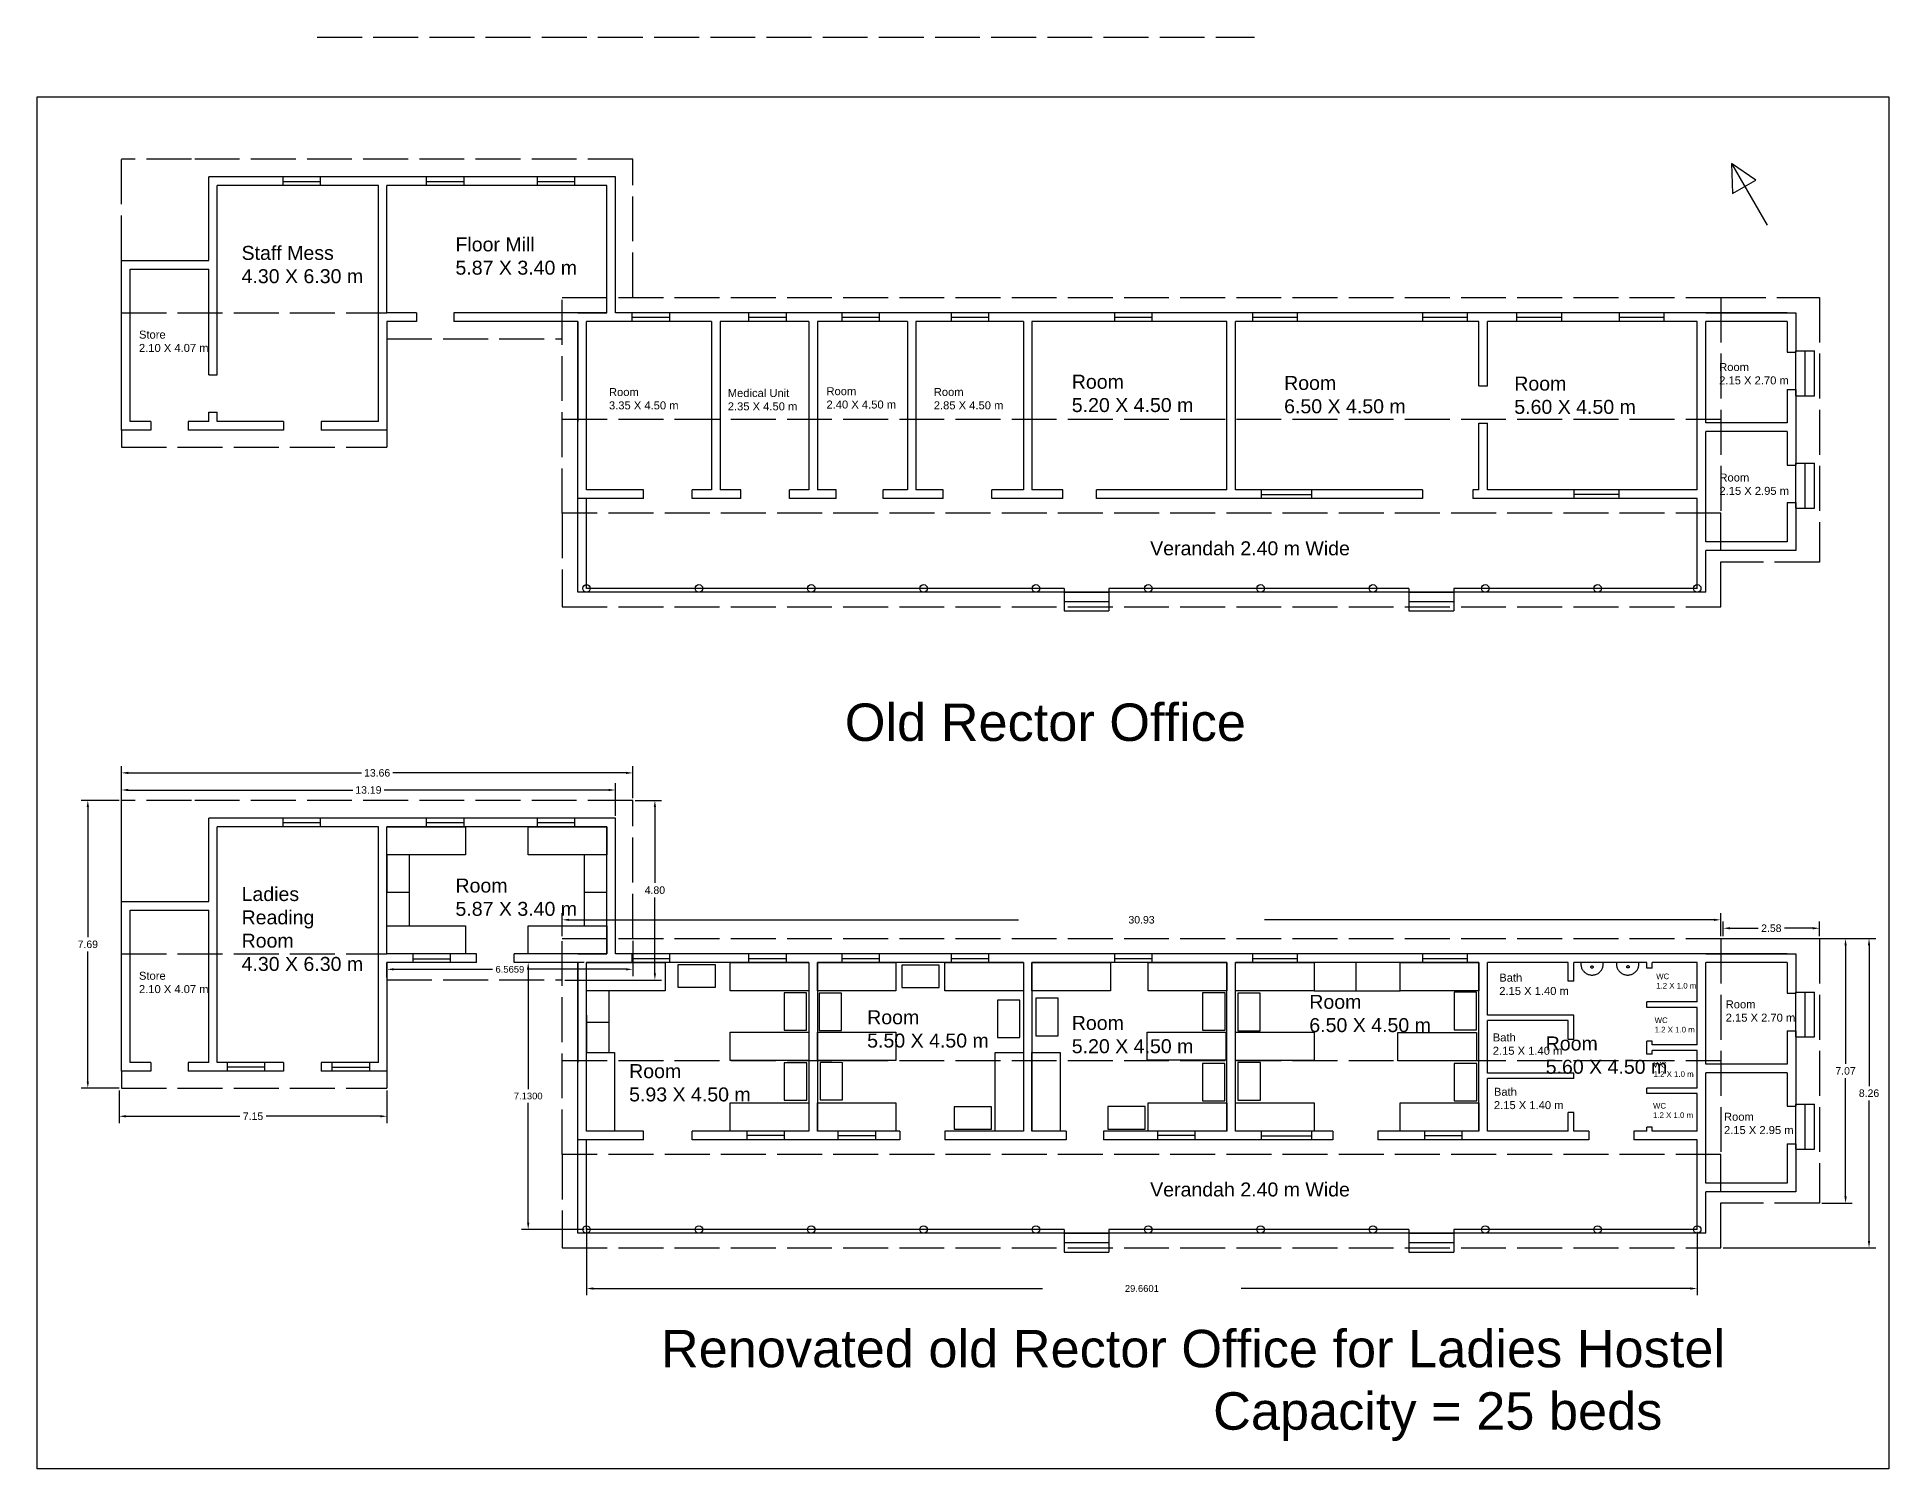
# Model space of a CAD drawing. Header units: inches. Extents: x -102 to 287, y -19 to 57.
# Drawn here: x 103.55 to 153, y -17.34 to 20.91 of the extents above; entities that cross this region are included whole.
import ezdxf

# ---------------------------------------------------------------- set-up
doc = ezdxf.new("R2010")
doc.units = ezdxf.units.IN
doc.header["$MEASUREMENT"] = 0
doc.linetypes.add('ACAD_ISO02W100', pattern=[15, 12, -3])
doc.styles.get("Standard").update_dxf_attribs({"font": 'arial.ttf'})
doc.dimstyles.get("Standard").update_dxf_attribs({"dimtxt": 0.18, "dimasz": 0.18, "dimexe": 0.18, "dimexo": 0.0625, "dimgap": 0.09, "dimtad": 0, "dimtih": 1, "dimtoh": 1, "dimdec": 4, "dimzin": 0, "dimdsep": 46, "dimtxsty": 'Standard', "dimcen": 0.09, "dimadec": 0, "dimazin": 0, "dimtfac": 1, "dimtdec": 4, "dimtofl": 0, "dimtmove": 0, "dimatfit": 3, "dimfxl": 1, "dimtolj": 1, "dimtzin": 0, "dimarcsym": 0})

# ---------------------------------------------------------------- blocks, each defined once
blk = doc.blocks.new('*D9')
at = {"color": 0, "linetype": 'ACAD_ISO02W100', "lineweight": -2}
for p, q in [((151.211, -3.172), (152.022, -3.172)), ((151.842, -3.352), (151.842, -6.514)), ((151.842, -10.059), (151.842, -6.898)), ((151.211, -10.239), (152.022, -10.239))]:
    blk.add_line(p, q, dxfattribs=at)
at = {"color": 0, "linetype": 'ACAD_ISO02W100'}
for points in [[(151.812, -3.352), (151.872, -3.352), (151.842, -3.172)], [(151.812, -10.059), (151.872, -10.059), (151.842, -10.239)]]:
    blk.add_solid(points, dxfattribs=at)
at = {"layer": 'Defpoints', "color": 0, "linetype": 'ACAD_ISO02W100'}
for p in [(151.148, -3.172), (151.148, -10.239), (151.842, -10.239)]:
    blk.add_point(p, dxfattribs=at)
at = {"color": 0, "linetype": 'ACAD_ISO02W100', "insert": (151.842, -6.706), "char_height": 0.2, "attachment_point": 5}
blk.add_mtext('\\A1;7.07', dxfattribs=at)
blk = doc.blocks.new('*D10')
at = {"color": 0, "linetype": 'ACAD_ISO02W100', "lineweight": -2}
for p, q in [((148.572, -3.172), (152.649, -3.172)), ((152.469, -3.352), (152.469, -7.11)), ((152.469, -11.252), (152.469, -7.494)), ((148.572, -11.432), (152.649, -11.432))]:
    blk.add_line(p, q, dxfattribs=at)
at = {"color": 0, "linetype": 'ACAD_ISO02W100'}
for points in [[(152.439, -3.352), (152.499, -3.352), (152.469, -3.172)], [(152.439, -11.252), (152.499, -11.252), (152.469, -11.432)]]:
    blk.add_solid(points, dxfattribs=at)
at = {"layer": 'Defpoints', "color": 0, "linetype": 'ACAD_ISO02W100'}
for p in [(148.509, -3.172), (148.509, -11.432), (152.469, -11.432)]:
    blk.add_point(p, dxfattribs=at)
at = {"color": 0, "linetype": 'ACAD_ISO02W100', "insert": (152.469, -7.302), "char_height": 0.2, "attachment_point": 5}
blk.add_mtext('\\A1;8.26', dxfattribs=at)
blk = doc.blocks.new('*D11')
at = {"color": 0, "linetype": 'ACAD_ISO02W100', "lineweight": -2}
for p, q in [((117.574, -3.11), (117.574, -2.491)), ((117.754, -2.671), (132.614, -2.671)), ((148.329, -2.671), (133.469, -2.671)), ((148.509, -3.11), (148.509, -2.491))]:
    blk.add_line(p, q, dxfattribs=at)
at = {"color": 0, "linetype": 'ACAD_ISO02W100'}
for points in [[(117.754, -2.641), (117.754, -2.701), (117.574, -2.671)], [(148.329, -2.641), (148.329, -2.701), (148.509, -2.671)]]:
    blk.add_solid(points, dxfattribs=at)
at = {"layer": 'Defpoints', "color": 0, "linetype": 'ACAD_ISO02W100'}
for p in [(148.509, -2.671), (117.574, -3.172), (148.509, -3.172)]:
    blk.add_point(p, dxfattribs=at)
at = {"color": 0, "linetype": 'ACAD_ISO02W100', "insert": (133.042, -2.671), "char_height": 0.2, "attachment_point": 5}
blk.add_mtext('\\A1;30.93', dxfattribs=at)
blk = doc.blocks.new('*D12')
at = {"color": 0, "linetype": 'ACAD_ISO02W100', "lineweight": -2}
for p, q in [((148.572, -3.11), (148.572, -2.716)), ((148.752, -2.896), (149.508, -2.896)), ((150.968, -2.896), (150.212, -2.896)), ((151.148, -3.11), (151.148, -2.716))]:
    blk.add_line(p, q, dxfattribs=at)
at = {"color": 0, "linetype": 'ACAD_ISO02W100'}
for points in [[(148.752, -2.866), (148.752, -2.926), (148.572, -2.896)], [(150.968, -2.866), (150.968, -2.926), (151.148, -2.896)]]:
    blk.add_solid(points, dxfattribs=at)
at = {"layer": 'Defpoints', "color": 0, "linetype": 'ACAD_ISO02W100'}
for p in [(151.148, -2.896), (148.572, -3.172), (151.148, -3.172)]:
    blk.add_point(p, dxfattribs=at)
at = {"color": 0, "linetype": 'ACAD_ISO02W100', "insert": (149.86, -2.896), "char_height": 0.2, "attachment_point": 5}
blk.add_mtext('\\A1;2.58', dxfattribs=at)
blk = doc.blocks.new('*D13')
at = {"color": 0, "linetype": 'ACAD_ISO02W100', "lineweight": -2}
for p, q in [((105.801, 0.583), (105.801, 1.434)), ((105.981, 1.254), (112.211, 1.254)), ((119.277, 1.254), (113.047, 1.254)), ((119.457, 0.583), (119.457, 1.434))]:
    blk.add_line(p, q, dxfattribs=at)
at = {"color": 0, "linetype": 'ACAD_ISO02W100'}
for points in [[(105.981, 1.284), (105.981, 1.224), (105.801, 1.254)], [(119.277, 1.284), (119.277, 1.224), (119.457, 1.254)]]:
    blk.add_solid(points, dxfattribs=at)
at = {"layer": 'Defpoints', "color": 0, "linetype": 'ACAD_ISO02W100'}
for p in [(119.457, 1.254), (105.801, 0.521), (119.457, 0.521)]:
    blk.add_point(p, dxfattribs=at)
at = {"color": 0, "linetype": 'ACAD_ISO02W100', "insert": (112.629, 1.254), "char_height": 0.2, "attachment_point": 5}
blk.add_mtext('\\A1;13.66', dxfattribs=at)
blk = doc.blocks.new('*D14')
at = {"color": 0, "linetype": 'ACAD_ISO02W100', "lineweight": -2}
for p, q in [((119.52, 0.521), (120.226, 0.521)), ((120.046, 0.341), (120.046, -1.686)), ((120.046, -4.098), (120.046, -2.071)), ((117.637, -4.278), (120.226, -4.278))]:
    blk.add_line(p, q, dxfattribs=at)
at = {"color": 0, "linetype": 'ACAD_ISO02W100'}
for points in [[(120.016, 0.341), (120.076, 0.341), (120.046, 0.521)], [(120.016, -4.098), (120.076, -4.098), (120.046, -4.278)]]:
    blk.add_solid(points, dxfattribs=at)
at = {"layer": 'Defpoints', "color": 0, "linetype": 'ACAD_ISO02W100'}
for p in [(119.457, 0.521), (117.574, -4.278), (120.046, -4.278)]:
    blk.add_point(p, dxfattribs=at)
at = {"color": 0, "linetype": 'ACAD_ISO02W100', "insert": (120.046, -1.879), "char_height": 0.2, "attachment_point": 5}
blk.add_mtext('\\A1;4.80', dxfattribs=at)
blk = doc.blocks.new('*D15')
at = {"color": 0, "linetype": 'ACAD_ISO02W100', "lineweight": -2}
for p, q in [((105.739, 0.521), (104.723, 0.521)), ((104.903, 0.341), (104.903, -3.132)), ((104.903, -6.99), (104.903, -3.517)), ((105.739, -7.17), (104.723, -7.17))]:
    blk.add_line(p, q, dxfattribs=at)
at = {"color": 0, "linetype": 'ACAD_ISO02W100'}
for points in [[(104.873, 0.341), (104.933, 0.341), (104.903, 0.521)], [(104.873, -6.99), (104.933, -6.99), (104.903, -7.17)]]:
    blk.add_solid(points, dxfattribs=at)
at = {"layer": 'Defpoints', "color": 0, "linetype": 'ACAD_ISO02W100'}
for p in [(105.801, 0.521), (104.903, -7.17), (105.801, -7.17)]:
    blk.add_point(p, dxfattribs=at)
at = {"color": 0, "linetype": 'ACAD_ISO02W100', "insert": (104.903, -3.325), "char_height": 0.2, "attachment_point": 5}
blk.add_mtext('\\A1;7.69', dxfattribs=at)
blk = doc.blocks.new('*D16')
at = {"color": 0, "linetype": 'ACAD_ISO02W100', "lineweight": -2}
for p, q in [((105.739, -7.232), (105.739, -8.098)), ((112.891, -7.232), (112.891, -8.098)), ((105.919, -7.918), (108.965, -7.918)), ((112.711, -7.918), (109.665, -7.918))]:
    blk.add_line(p, q, dxfattribs=at)
at = {"color": 0, "linetype": 'ACAD_ISO02W100'}
for points in [[(105.919, -7.888), (105.919, -7.948), (105.739, -7.918)], [(112.711, -7.888), (112.711, -7.948), (112.891, -7.918)]]:
    blk.add_solid(points, dxfattribs=at)
at = {"layer": 'Defpoints', "color": 0, "linetype": 'ACAD_ISO02W100'}
for p in [(105.739, -7.17), (112.891, -7.17), (112.891, -7.918)]:
    blk.add_point(p, dxfattribs=at)
at = {"color": 0, "linetype": 'ACAD_ISO02W100', "insert": (109.315, -7.918), "char_height": 0.2, "attachment_point": 5}
blk.add_mtext('\\A1;7.15', dxfattribs=at)
blk = doc.blocks.new('*D17')
at = {"color": 0, "linetype": 'ACAD_ISO02W100', "lineweight": -2}
for p, q in [((118.221, -10.906), (118.221, -12.699)), ((147.881, -11.006), (147.881, -12.699)), ((118.401, -12.519), (132.533, -12.519)), ((147.701, -12.519), (133.569, -12.519))]:
    blk.add_line(p, q, dxfattribs=at)
at = {"color": 0, "linetype": 'ACAD_ISO02W100'}
for points in [[(118.401, -12.489), (118.401, -12.549), (118.221, -12.519)], [(147.701, -12.489), (147.701, -12.549), (147.881, -12.519)]]:
    blk.add_solid(points, dxfattribs=at)
at = {"layer": 'Defpoints', "color": 0, "linetype": 'ACAD_ISO02W100'}
for p in [(118.221, -10.843), (147.881, -10.943), (147.881, -12.519)]:
    blk.add_point(p, dxfattribs=at)
at = {"color": 0, "linetype": 'ACAD_ISO02W100', "insert": (133.051, -12.519), "char_height": 0.18, "attachment_point": 5}
blk.add_mtext('\\A1;29.6601', dxfattribs=at)
blk = doc.blocks.new('*D18')
at = {"color": 0, "linetype": 'ACAD_ISO02W100', "lineweight": -2}
for p, q in [((118.159, -3.813), (116.483, -3.813)), ((116.663, -3.993), (116.663, -7.196)), ((116.663, -10.763), (116.663, -7.56)), ((118.159, -10.943), (116.483, -10.943))]:
    blk.add_line(p, q, dxfattribs=at)
at = {"color": 0, "linetype": 'ACAD_ISO02W100'}
for points in [[(116.633, -3.993), (116.693, -3.993), (116.663, -3.813)], [(116.633, -10.763), (116.693, -10.763), (116.663, -10.943)]]:
    blk.add_solid(points, dxfattribs=at)
at = {"layer": 'Defpoints', "color": 0, "linetype": 'ACAD_ISO02W100'}
for p in [(118.221, -3.813), (116.663, -10.943), (118.221, -10.943)]:
    blk.add_point(p, dxfattribs=at)
at = {"color": 0, "linetype": 'ACAD_ISO02W100', "insert": (116.663, -7.378), "char_height": 0.18, "attachment_point": 5}
blk.add_mtext('\\A1;7.1300', dxfattribs=at)
blk = doc.blocks.new('*D19')
at = {"color": 0, "linetype": 'ACAD_ISO02W100', "lineweight": -2}
for p, q in [((119.457, -3.235), (119.457, -4.173)), ((112.891, -4.215), (112.891, -3.813)), ((113.071, -3.993), (115.71, -3.993)), ((119.277, -3.993), (116.638, -3.993))]:
    blk.add_line(p, q, dxfattribs=at)
at = {"color": 0, "linetype": 'ACAD_ISO02W100'}
for points in [[(113.071, -3.963), (113.071, -4.023), (112.891, -3.993)], [(119.277, -3.963), (119.277, -4.023), (119.457, -3.993)]]:
    blk.add_solid(points, dxfattribs=at)
at = {"layer": 'Defpoints', "color": 0, "linetype": 'ACAD_ISO02W100'}
for p in [(119.457, -3.172), (112.891, -4.278), (119.457, -3.993)]:
    blk.add_point(p, dxfattribs=at)
at = {"color": 0, "linetype": 'ACAD_ISO02W100', "insert": (116.174, -3.993), "char_height": 0.18, "attachment_point": 5}
blk.add_mtext('\\A1;6.5659', dxfattribs=at)
blk = doc.blocks.new('*D20')
at = {"color": 0, "linetype": 'ACAD_ISO02W100', "lineweight": -2}
for p, q in [((105.801, -2.121), (105.801, 0.977)), ((105.981, 0.797), (111.978, 0.797)), ((118.811, 0.797), (112.814, 0.797)), ((118.991, 0.109), (118.991, 0.977))]:
    blk.add_line(p, q, dxfattribs=at)
at = {"color": 0, "linetype": 'ACAD_ISO02W100'}
for points in [[(105.981, 0.827), (105.981, 0.767), (105.801, 0.797)], [(118.811, 0.827), (118.811, 0.767), (118.991, 0.797)]]:
    blk.add_solid(points, dxfattribs=at)
at = {"layer": 'Defpoints', "color": 0, "linetype": 'ACAD_ISO02W100'}
for p in [(118.991, 0.797), (118.991, 0.047), (105.801, -2.183)]:
    blk.add_point(p, dxfattribs=at)
at = {"color": 0, "linetype": 'ACAD_ISO02W100', "insert": (112.396, 0.797), "char_height": 0.2, "attachment_point": 5}
blk.add_mtext('\\A1;13.19', dxfattribs=at)

msp = doc.modelspace()

# ---------------------------------------------------------------- linework, layer by layer
at = {"linetype": 'ACAD_ISO02W100', "ltscale": 0.1}
for p, q in [((111.02702, 20.90958), (136.05544, 20.90958)), ((107.67074, 17.64658), (105.80114, 17.64658)), ((105.80114, 14.94265), (105.80114, 17.64658)), ((119.45709, 17.64658), (107.67074, 17.64658)), ((119.45709, 13.9538), (119.45709, 17.64658)), ((117.57438, 8.18877), (117.57438, 13.9538)), ((117.57438, 13.9538), (148.50922, 13.9538)), ((148.50922, 13.9538), (148.50922, 8.18877)), ((148.50922, 13.9538), (151.14826, 13.9538)), ((151.14826, 13.9538), (151.14826, 6.88657)), ((105.80114, 13.54368), (112.89114, 13.54265)), ((112.89114, 12.84838), (117.57438, 12.84838)), ((112.89114, 10.41265), (112.89114, 9.95642)), ((117.57438, 10.70196), (148.50922, 10.70196)), ((105.80114, 9.95642), (112.89114, 9.95642)), ((148.50922, 8.18877), (117.57438, 8.18877)), ((117.57438, 8.18877), (117.57438, 5.69389)), ((148.50922, 5.69389), (148.50922, 8.18877)), ((151.14826, 6.88657), (148.50922, 6.88657)), ((117.57438, 5.69389), (148.50922, 5.69389)), ((107.67074, 0.52058), (105.80114, 0.52058)), ((105.80114, -2.18335), (105.80114, 0.52058)), ((119.45709, 0.52058), (107.67074, 0.52058)), ((119.45709, -3.1722), (119.45709, 0.52058)), ((117.57438, -8.93723), (117.57438, -3.1722)), ((117.57438, -3.1722), (148.50922, -3.1722)), ((148.50922, -3.1722), (148.50922, -8.93723)), ((148.50922, -3.1722), (151.14826, -3.1722)), ((151.14826, -3.1722), (151.14826, -10.23943)), ((105.80114, -3.58232), (112.89114, -3.58335)), ((112.89114, -4.27762), (117.57438, -4.27762)), ((117.57438, -6.42405), (148.50922, -6.42405)), ((112.89114, -6.71335), (112.89114, -7.16959)), ((105.80114, -7.16959), (112.89114, -7.16959)), ((148.50922, -8.93723), (117.57438, -8.93723)), ((117.57438, -8.93723), (117.57438, -11.43211)), ((148.50922, -11.43211), (148.50922, -8.93723)), ((151.14826, -10.23943), (148.50922, -10.23943)), ((117.57438, -11.43211), (148.50922, -11.43211))]:
    msp.add_line(p, q, dxfattribs=at)
for p, q in [((148.79209, 17.52879), (149.75078, 15.8801)), ((148.79209, 17.52879), (148.82189, 16.7262)), ((149.44641, 17.08385), (148.79209, 17.52879)), ((108.13114, 14.94265), (108.13114, 17.17265)), ((118.99114, 17.17265), (108.13114, 17.17265)), ((108.36114, 11.88922), (108.36114, 16.94265)), ((112.66114, 16.94265), (108.36114, 16.94265)), ((110.10982, 17.17265), (110.10982, 16.94265)), ((110.10982, 17.05325), (111.10982, 17.05325)), ((111.10982, 17.17265), (111.10982, 16.94265)), ((112.66114, 10.64265), (112.66114, 16.94265)), ((112.89114, 13.54265), (112.89114, 16.94265)), ((118.76114, 16.94265), (112.89114, 16.94265)), ((113.94086, 17.17265), (113.94086, 16.94265)), ((113.94086, 17.05325), (114.94086, 17.05325)), ((114.94086, 17.17265), (114.94086, 16.94265)), ((116.89864, 17.17265), (116.89864, 16.94265)), ((116.89864, 17.05325), (117.89864, 17.05325)), ((117.89864, 17.17265), (117.89864, 16.94265)), ((118.76114, 13.54265), (118.76114, 16.94265)), ((118.99114, 13.54265), (118.99114, 17.17265)), ((148.82189, 16.7262), (149.44641, 17.08385)), ((105.80114, 10.41265), (105.80114, 14.94265)), ((105.80114, 14.94265), (108.13114, 14.94265)), ((106.03114, 10.64265), (106.03114, 14.71265)), ((106.03114, 14.71265), (108.13114, 14.71265)), ((108.13114, 11.88922), (108.13114, 14.71265)), ((113.68106, 13.54265), (112.89114, 13.54265)), ((113.68106, 13.54265), (113.68106, 13.31265)), ((117.99114, 13.54265), (114.68106, 13.54265)), ((114.68106, 13.54265), (114.68106, 13.31265)), ((118.76114, 13.54265), (117.99114, 13.54265)), ((117.99114, 13.54265), (118.76114, 13.54265)), ((150.28125, 13.54265), (118.99114, 13.54265)), ((119.4333, 13.54265), (119.4333, 13.31265)), ((119.4333, 13.42658), (120.4333, 13.42658)), ((120.4333, 13.54265), (120.4333, 13.31265)), ((122.54759, 13.54265), (122.54759, 13.31265)), ((122.54759, 13.42658), (123.54759, 13.42658)), ((123.54759, 13.54265), (123.54759, 13.31265)), ((125.03902, 13.54265), (125.03902, 13.31265)), ((125.03902, 13.42658), (126.03902, 13.42658)), ((126.03902, 13.54265), (126.03902, 13.31265)), ((127.95867, 13.54265), (127.95867, 13.31265)), ((127.95867, 13.42658), (128.95867, 13.42658)), ((128.95867, 13.54265), (128.95867, 13.31265)), ((132.31867, 13.54265), (132.31867, 13.31265)), ((132.31867, 13.42658), (133.31867, 13.42658)), ((133.31867, 13.54265), (133.31867, 13.31265)), ((136.00125, 13.54265), (136.00125, 13.31265)), ((136.00125, 13.42658), (137.20125, 13.42658)), ((137.20125, 13.54265), (137.20125, 13.31265)), ((140.54114, 13.54265), (140.54114, 13.31265)), ((140.54114, 13.42658), (141.74114, 13.42658)), ((141.74114, 13.54265), (141.74114, 13.31265)), ((143.05504, 13.54265), (143.05504, 13.31265)), ((143.05504, 13.42658), (144.25504, 13.42658)), ((144.25504, 13.54265), (144.25504, 13.31265)), ((145.79321, 13.54265), (145.79321, 13.31265)), ((145.79321, 13.42658), (146.99321, 13.42658)), ((146.99321, 13.54265), (146.99321, 13.31265)), ((148.11125, 13.54265), (150.51125, 13.54265)), ((150.51125, 13.54265), (150.51125, 12.49245)), ((113.68106, 13.31265), (112.89114, 13.31265)), ((112.89114, 13.31265), (112.89114, 10.41265)), ((117.99114, 13.31265), (114.68106, 13.31265)), ((117.99114, 6.08265), (117.99114, 13.31265)), ((117.99114, 13.31265), (117.99114, 10.64265)), ((121.55988, 13.31265), (118.22114, 13.31265)), ((118.22114, 8.81265), (118.22114, 13.31265)), ((121.55988, 13.31265), (121.55988, 8.81265)), ((124.15462, 13.31265), (121.78988, 13.31265)), ((121.78988, 13.31265), (121.78988, 8.81265)), ((124.15462, 13.31265), (124.15462, 8.81265)), ((126.7881, 13.31265), (124.38462, 13.31265)), ((124.38462, 13.31265), (124.38462, 8.81265)), ((126.7881, 13.31265), (126.7881, 8.81265)), ((129.88631, 13.31265), (127.0181, 13.31265)), ((127.0181, 13.31265), (127.0181, 8.81265)), ((129.88631, 13.31265), (129.88631, 8.81265)), ((135.32125, 13.31265), (130.11631, 13.31265)), ((130.11631, 13.31265), (130.11631, 8.81265)), ((135.32125, 8.81265), (135.32125, 13.31265)), ((135.55125, 8.81265), (135.55125, 13.31265)), ((142.05125, 13.31265), (135.55125, 13.31265)), ((142.05125, 11.59708), (142.05125, 13.31265)), ((142.28125, 11.59708), (142.28125, 13.31265)), ((147.88125, 13.31265), (142.28125, 13.31265)), ((147.88125, 8.81265), (147.88125, 13.31265)), ((148.11125, 10.60265), (148.11125, 13.31265)), ((150.28125, 13.31265), (148.11125, 13.31265)), ((150.28125, 13.31265), (150.28125, 12.49245)), ((150.28125, 12.49245), (150.51125, 12.49245)), ((150.51125, 12.52636), (151.01125, 12.52636)), ((150.51125, 11.32636), (150.51125, 12.52636)), ((150.76125, 11.32636), (150.76125, 12.52636)), ((151.01125, 11.32636), (151.01125, 12.52636)), ((108.13114, 11.88922), (108.36114, 11.88922)), ((142.05125, 11.59708), (142.28125, 11.59708)), ((150.28125, 11.49245), (150.28125, 10.60265)), ((150.28125, 11.49245), (150.51125, 11.49245)), ((150.51125, 11.49245), (150.51125, 9.47537)), ((108.13114, 10.64265), (108.13114, 10.88922)), ((108.13114, 10.88922), (108.36114, 10.88922)), ((108.36114, 10.64265), (108.36114, 10.88922)), ((150.51125, 11.32636), (151.01125, 11.32636)), ((106.58504, 10.41265), (105.80114, 10.41265)), ((105.80114, 10.41265), (105.80114, 9.95642)), ((106.58504, 10.64265), (106.03114, 10.64265)), ((106.58504, 10.64265), (106.58504, 10.41265)), ((108.13114, 10.64265), (107.58504, 10.64265)), ((107.58504, 10.64265), (107.58504, 10.41265)), ((110.13233, 10.41265), (107.58504, 10.41265)), ((110.13233, 10.64265), (108.36114, 10.64265)), ((110.13233, 10.64265), (110.13233, 10.41265)), ((112.66114, 10.64265), (111.13233, 10.64265)), ((111.13233, 10.64265), (111.13233, 10.41265)), ((112.89114, 10.41265), (111.13233, 10.41265)), ((112.89114, 10.41265), (112.66114, 10.41265)), ((142.05125, 8.81265), (142.05125, 10.59708)), ((142.05125, 10.59708), (142.28125, 10.59708)), ((142.28125, 8.81265), (142.28125, 10.59708)), ((150.28125, 10.60265), (148.11125, 10.60265)), ((150.28125, 10.37265), (148.11125, 10.37265)), ((148.11125, 7.42265), (148.11125, 10.37265)), ((150.28125, 10.37265), (150.28125, 9.47537)), ((150.28125, 9.47537), (150.51125, 9.47537)), ((150.51125, 9.5287), (151.01125, 9.5287)), ((150.51125, 8.3287), (150.51125, 9.5287)), ((150.76125, 8.3287), (150.76125, 9.5287)), ((151.01125, 8.3287), (151.01125, 9.5287)), ((119.74114, 8.58265), (117.99114, 8.58265)), ((119.74114, 8.81265), (118.22114, 8.81265)), ((118.22114, 6.18265), (118.22114, 8.58265)), ((119.74114, 8.58265), (119.74114, 8.81265)), ((121.04114, 8.58265), (121.04114, 8.81265)), ((121.55988, 8.81265), (121.04114, 8.81265)), ((122.34114, 8.58265), (121.04114, 8.58265)), ((122.34114, 8.81265), (121.78988, 8.81265)), ((122.34114, 8.58265), (122.34114, 8.81265)), ((123.64114, 8.58265), (123.64114, 8.81265)), ((124.15462, 8.81265), (123.64114, 8.81265)), ((124.89114, 8.58265), (123.64114, 8.58265)), ((124.89114, 8.81265), (124.38462, 8.81265)), ((124.89114, 8.58265), (124.89114, 8.81265)), ((126.14114, 8.58265), (126.14114, 8.81265)), ((126.7881, 8.81265), (126.14114, 8.81265)), ((127.74114, 8.58265), (126.14114, 8.58265)), ((127.74114, 8.81265), (127.0181, 8.81265)), ((127.74114, 8.58265), (127.74114, 8.81265)), ((129.04114, 8.58265), (129.04114, 8.81265)), ((129.88631, 8.81265), (129.04114, 8.81265)), ((130.94114, 8.58265), (129.04114, 8.58265)), ((130.94114, 8.81265), (130.11631, 8.81265)), ((130.94114, 8.58265), (130.94114, 8.81265)), ((131.84114, 8.58265), (131.84114, 8.81265)), ((131.84114, 8.58265), (131.84114, 8.81265)), ((135.32125, 8.81265), (131.84114, 8.81265)), ((140.54114, 8.58265), (131.84114, 8.58265)), ((140.54114, 8.81265), (135.55125, 8.81265)), ((136.24114, 8.58265), (136.24114, 8.81265)), ((136.24114, 8.68967), (137.59114, 8.68967)), ((137.59114, 8.58265), (137.59114, 8.81265)), ((140.54114, 8.81265), (140.54114, 8.58265)), ((142.05125, 8.81265), (141.89114, 8.81265)), ((141.89114, 8.81265), (141.89114, 8.58265)), ((147.88125, 8.58265), (141.89114, 8.58265)), ((147.88125, 8.81265), (142.28125, 8.81265)), ((144.58775, 8.81265), (144.58775, 8.58265)), ((144.58775, 8.70094), (145.78775, 8.70094)), ((145.78775, 8.81265), (145.78775, 8.58265)), ((147.88125, 6.18265), (147.88125, 8.58265)), ((150.28125, 8.47537), (150.28125, 7.42265)), ((150.28125, 8.47537), (150.51125, 8.47537)), ((150.51125, 8.47537), (150.51125, 7.19265)), ((150.51125, 8.3287), (151.01125, 8.3287)), ((150.28125, 7.42265), (148.11125, 7.42265)), ((150.51125, 7.19265), (148.11125, 7.19265)), ((148.11125, 6.08265), (148.11125, 7.19265)), ((148.11125, 6.08265), (117.99114, 6.08265)), ((130.97177, 6.18265), (118.22114, 6.18265)), ((130.97177, 6.18265), (130.97177, 5.58265)), ((130.97177, 6.08265), (132.17177, 6.08265)), ((140.17819, 6.18265), (132.17177, 6.18265)), ((132.17177, 6.18265), (132.17177, 5.58265)), ((140.17819, 6.18265), (140.17819, 5.58265)), ((140.17819, 6.08265), (141.37819, 6.08265)), ((147.88125, 6.18265), (141.37819, 6.18265)), ((141.37819, 6.18265), (141.37819, 5.58265)), ((130.97177, 5.83265), (132.17177, 5.83265)), ((130.97177, 5.58265), (132.17177, 5.58265)), ((140.17819, 5.83265), (141.37819, 5.83265)), ((140.17819, 5.58265), (141.37819, 5.58265)), ((108.13114, -2.18335), (108.13114, 0.04665)), ((118.99114, 0.04665), (108.13114, 0.04665)), ((110.10982, 0.04665), (110.10982, -0.18335)), ((111.10982, 0.04665), (111.10982, -0.18335)), ((113.94086, 0.04665), (113.94086, -0.18335)), ((114.94086, 0.04665), (114.94086, -0.18335)), ((116.89864, 0.04665), (116.89864, -0.18335)), ((117.89864, 0.04665), (117.89864, -0.18335)), ((118.99114, -3.58335), (118.99114, 0.04665)), ((108.36114, -6.23679), (108.36114, -0.18335)), ((112.66114, -0.18335), (108.36114, -0.18335)), ((110.10982, -0.07275), (111.10982, -0.07275)), ((112.66114, -6.48335), (112.66114, -0.18335)), ((112.89114, -3.58335), (112.89114, -0.18335)), ((118.76114, -0.18335), (112.89114, -0.18335)), ((112.89114, -0.93335), (112.89114, -0.18335)), ((112.89114, -0.18335), (114.99114, -0.18335)), ((113.94086, -0.07275), (114.94086, -0.07275)), ((114.99114, -0.18335), (114.99114, -0.93335)), ((116.66114, -0.93335), (116.66114, -0.18335)), ((116.66114, -0.18335), (118.76114, -0.18335)), ((116.89864, -0.07275), (117.89864, -0.07275)), ((118.76114, -3.58335), (118.76114, -0.18335)), ((118.76114, -0.18335), (118.76114, -0.93335)), ((114.99114, -0.93335), (112.89114, -0.93335)), ((118.76114, -0.93335), (116.66114, -0.93335)), ((105.80114, -6.71335), (105.80114, -2.18335)), ((105.80114, -2.18335), (108.13114, -2.18335)), ((106.03114, -6.48335), (106.03114, -2.41335)), ((106.03114, -2.41335), (108.13114, -2.41335)), ((108.13114, -6.23679), (108.13114, -2.41335)), ((112.89114, -3.58335), (112.89114, -2.83335)), ((112.89114, -2.83335), (114.99114, -2.83335)), ((114.99114, -2.83335), (114.99114, -3.58335)), ((116.66114, -3.58335), (116.66114, -2.83335)), ((116.66114, -2.83335), (118.76114, -2.83335)), ((118.76114, -2.83335), (118.76114, -3.58335)), ((113.68106, -3.58335), (112.89114, -3.58335)), ((114.99114, -3.58335), (112.89114, -3.58335)), ((114.68106, -3.81335), (112.89114, -3.81335)), ((112.89114, -3.81335), (112.89114, -6.71335)), ((115.2855, -3.58335), (114.68106, -3.58335)), ((115.2855, -3.81335), (114.68106, -3.81335)), ((117.99114, -3.58335), (116.2855, -3.58335)), ((117.99114, -3.81335), (116.2855, -3.81335)), ((118.76114, -3.58335), (116.66114, -3.58335)), ((118.76114, -3.58335), (117.99114, -3.58335)), ((117.99114, -3.58335), (118.76114, -3.58335)), ((117.99114, -11.04335), (117.99114, -3.81335)), ((117.99114, -3.81335), (117.99114, -6.48335)), ((121.78988, -3.81335), (118.22114, -3.81335)), ((118.22114, -8.31335), (118.22114, -3.81335)), ((118.22114, -4.56335), (118.22114, -3.81335)), ((118.22114, -3.81335), (120.32114, -3.81335)), ((150.28125, -3.58335), (118.99114, -3.58335)), ((119.4333, -3.58335), (119.4333, -3.81335)), ((119.4333, -3.69942), (120.4333, -3.69942)), ((120.32114, -3.81335), (120.32114, -4.56335)), ((120.4333, -3.58335), (120.4333, -3.81335)), ((124.15462, -3.81335), (121.78988, -3.81335)), ((122.05462, -4.56335), (122.05462, -3.81335)), ((122.05462, -3.81335), (124.15462, -3.81335)), ((122.54759, -3.58335), (122.54759, -3.81335)), ((122.54759, -3.69942), (123.54759, -3.69942)), ((123.54759, -3.58335), (123.54759, -3.81335)), ((124.15462, -3.81335), (124.15462, -8.31335)), ((124.15462, -3.81335), (124.15462, -4.56335)), ((127.0181, -3.81335), (124.38462, -3.81335)), ((124.38462, -3.81335), (124.38462, -8.31335)), ((124.38462, -4.56335), (124.38462, -3.81335)), ((124.38462, -3.81335), (126.48462, -3.81335)), ((125.03902, -3.58335), (125.03902, -3.81335)), ((125.03902, -3.69942), (126.03902, -3.69942)), ((126.03902, -3.58335), (126.03902, -3.81335)), ((126.48462, -3.81335), (126.48462, -4.56335)), ((129.88631, -3.81335), (127.0181, -3.81335)), ((127.78631, -4.56335), (127.78631, -3.81335)), ((127.78631, -3.81335), (129.88631, -3.81335)), ((127.95867, -3.58335), (127.95867, -3.81335)), ((127.95867, -3.69942), (128.95867, -3.69942)), ((128.95867, -3.58335), (128.95867, -3.81335)), ((129.88631, -3.81335), (129.88631, -8.31335)), ((129.88631, -3.81335), (129.88631, -4.56335)), ((135.32125, -3.81335), (130.11631, -3.81335)), ((130.11631, -3.81335), (130.11631, -8.31335)), ((130.11631, -4.56335), (130.11631, -3.81335)), ((130.11631, -3.81335), (132.21631, -3.81335)), ((132.21631, -3.81335), (132.21631, -4.56335)), ((132.31867, -3.58335), (132.31867, -3.81335)), ((132.31867, -3.69942), (133.31867, -3.69942)), ((133.22125, -4.56335), (133.22125, -3.81335)), ((133.22125, -3.81335), (135.32125, -3.81335)), ((133.31867, -3.58335), (133.31867, -3.81335)), ((135.32125, -8.31335), (135.32125, -3.81335)), ((135.32125, -3.81335), (135.32125, -4.56335)), ((135.55125, -8.31335), (135.55125, -3.81335)), ((142.05125, -3.81335), (135.55125, -3.81335)), ((135.55125, -4.56335), (135.55125, -3.81335)), ((135.55125, -3.81335), (137.65125, -3.81335)), ((136.00125, -3.58335), (136.00125, -3.81335)), ((136.00125, -3.69942), (137.20125, -3.69942)), ((137.20125, -3.58335), (137.20125, -3.81335)), ((137.65125, -3.81335), (137.65125, -4.56335)), ((139.95125, -4.56335), (139.95125, -3.81335)), ((139.95125, -3.81335), (142.05125, -3.81335)), ((140.54114, -3.58335), (140.54114, -3.81335)), ((140.54114, -3.69942), (141.74114, -3.69942)), ((141.74114, -3.58335), (141.74114, -3.81335)), ((142.05125, -5.52892), (142.05125, -3.81335)), ((142.05125, -3.81335), (142.05125, -4.56335)), ((142.28125, -5.21335), (142.28125, -3.81335)), ((144.43775, -3.81335), (142.28125, -3.81335)), ((146.53125, -3.81335), (144.58775, -3.81335)), ((146.53125, -3.96335), (146.53125, -3.81335)), ((147.88125, -3.81335), (146.68125, -3.81335)), ((146.68125, -3.96335), (146.68125, -3.81335)), ((147.88125, -4.86335), (147.88125, -3.81335)), ((148.11125, -3.58335), (150.51125, -3.58335)), ((148.11125, -6.52335), (148.11125, -3.81335)), ((150.28125, -3.81335), (148.11125, -3.81335)), ((150.28125, -3.81335), (150.28125, -4.63356)), ((150.51125, -3.58335), (150.51125, -4.63356)), ((144.58775, -4.31335), (144.43775, -4.31335)), ((120.32114, -4.56335), (118.22114, -4.56335)), ((124.15462, -4.56335), (122.05462, -4.56335)), ((126.48462, -4.56335), (124.38462, -4.56335)), ((129.88631, -4.56335), (127.78631, -4.56335)), ((132.21631, -4.56335), (130.11631, -4.56335)), ((135.32125, -4.56335), (133.22125, -4.56335)), ((137.65125, -4.56335), (135.55125, -4.56335)), ((142.05125, -4.56335), (139.95125, -4.56335)), ((146.53125, -5.01335), (146.53125, -4.86335)), ((150.28125, -4.63356), (150.51125, -4.63356)), ((150.51125, -4.59964), (151.01125, -4.59964)), ((150.51125, -5.79964), (150.51125, -4.59964)), ((150.76125, -5.79964), (150.76125, -4.59964)), ((151.01125, -5.79964), (151.01125, -4.59964)), ((144.58775, -5.21335), (142.28125, -5.21335)), ((142.28125, -5.52892), (142.28125, -5.36335)), ((144.43775, -5.36335), (142.28125, -5.36335)), ((147.88125, -6.01335), (147.88125, -5.01335)), ((122.05462, -6.42405), (122.05462, -5.67405)), ((122.05462, -5.67405), (124.15462, -5.67405)), ((124.15462, -5.67405), (124.15462, -6.42405)), ((124.38462, -6.42405), (124.38462, -5.67405)), ((124.38462, -5.67405), (126.48462, -5.67405)), ((126.48462, -5.67405), (126.48462, -6.42405)), ((133.18998, -6.41848), (133.18998, -5.66848)), ((133.18998, -5.66848), (135.28998, -5.66848)), ((135.28998, -5.66848), (135.28998, -6.41848)), ((135.55125, -6.42405), (135.55125, -5.67405)), ((135.55125, -5.67405), (137.65125, -5.67405)), ((137.65125, -5.67405), (137.65125, -6.42405)), ((139.88311, -6.43391), (139.88311, -5.68391)), ((139.88311, -5.68391), (141.98311, -5.68391)), ((141.98311, -5.68391), (141.98311, -6.43391)), ((142.05125, -8.31335), (142.05125, -5.52892)), ((142.28125, -6.76335), (142.28125, -5.52892)), ((144.58775, -5.86335), (144.43775, -5.86335)), ((146.53125, -6.26335), (146.53125, -5.91335)), ((146.68125, -6.01335), (146.68125, -5.91335)), ((150.28125, -5.63356), (150.28125, -6.52335)), ((150.28125, -5.63356), (150.51125, -5.63356)), ((150.51125, -5.63356), (150.51125, -7.65063)), ((150.51125, -5.79964), (151.01125, -5.79964)), ((108.13114, -6.48335), (108.13114, -6.23679)), ((108.36114, -6.48335), (108.36114, -6.23679)), ((118.22114, -6.21335), (118.97114, -6.21335)), ((118.22114, -8.31335), (118.22114, -6.21335)), ((118.97114, -6.21335), (118.97114, -8.31335)), ((124.15462, -6.42405), (122.05462, -6.42405)), ((126.48462, -6.42405), (124.38462, -6.42405)), ((129.13631, -6.21335), (129.88631, -6.21335)), ((129.13631, -8.31335), (129.13631, -6.21335)), ((129.88631, -6.21335), (129.88631, -8.31335)), ((130.11631, -6.21335), (130.86631, -6.21335)), ((130.11631, -8.31335), (130.11631, -6.21335)), ((130.86631, -6.21335), (130.86631, -8.31335)), ((135.28998, -6.41848), (133.18998, -6.41848)), ((137.65125, -6.42405), (135.55125, -6.42405)), ((146.68125, -6.26335), (146.68125, -6.16335)), ((147.88125, -7.16335), (147.88125, -6.16335)), ((106.58504, -6.71335), (105.80114, -6.71335)), ((105.80114, -6.71335), (105.80114, -7.16959)), ((106.58504, -6.48335), (106.03114, -6.48335)), ((106.58504, -6.48335), (106.58504, -6.71335)), ((108.13114, -6.48335), (107.58504, -6.48335)), ((107.58504, -6.48335), (107.58504, -6.71335)), ((110.13233, -6.71335), (107.58504, -6.71335)), ((110.13233, -6.48335), (108.36114, -6.48335)), ((110.13233, -6.48335), (110.13233, -6.71335)), ((112.66114, -6.48335), (111.13233, -6.48335)), ((111.13233, -6.48335), (111.13233, -6.71335)), ((112.89114, -6.71335), (111.13233, -6.71335)), ((112.89114, -6.71335), (112.66114, -6.71335)), ((141.98311, -6.43391), (139.88311, -6.43391)), ((144.58775, -6.76335), (142.28125, -6.76335)), ((142.28125, -8.31335), (142.28125, -6.91335)), ((144.58775, -6.91335), (142.28125, -6.91335)), ((150.28125, -6.52335), (148.11125, -6.52335)), ((150.28125, -6.75335), (148.11125, -6.75335)), ((148.11125, -9.70335), (148.11125, -6.75335)), ((150.28125, -6.75335), (150.28125, -7.65063)), ((146.53125, -7.31335), (146.53125, -7.16335)), ((147.88125, -8.31335), (147.88125, -7.31335)), ((122.05462, -8.31335), (122.05462, -7.56335)), ((122.05462, -7.56335), (124.15462, -7.56335)), ((124.15462, -7.56335), (124.15462, -8.31335)), ((124.38462, -8.31335), (124.38462, -7.56335)), ((124.38462, -7.56335), (126.48462, -7.56335)), ((126.48462, -7.56335), (126.48462, -8.31335)), ((133.22125, -8.31335), (133.22125, -7.56335)), ((133.22125, -7.56335), (135.32125, -7.56335)), ((135.32125, -7.56335), (135.32125, -8.31335)), ((135.55125, -8.31335), (135.55125, -7.56335)), ((135.55125, -7.56335), (137.65125, -7.56335)), ((137.65125, -7.56335), (137.65125, -8.31335)), ((139.95125, -8.31335), (139.95125, -7.56335)), ((139.95125, -7.56335), (142.05125, -7.56335)), ((142.05125, -7.56335), (142.05125, -8.31335)), ((144.58775, -7.81335), (144.43775, -7.81335)), ((150.28125, -7.65063), (150.51125, -7.65063)), ((150.51125, -7.5973), (151.01125, -7.5973)), ((150.51125, -8.7973), (150.51125, -7.5973)), ((150.76125, -8.7973), (150.76125, -7.5973)), ((151.01125, -8.7973), (151.01125, -7.5973)), ((119.74114, -8.31335), (118.22114, -8.31335)), ((118.97114, -8.31335), (118.22114, -8.31335)), ((119.74114, -8.54335), (119.74114, -8.31335)), ((121.04114, -8.54335), (121.04114, -8.31335)), ((121.78988, -8.31335), (121.04114, -8.31335)), ((123.64114, -8.31335), (121.78988, -8.31335)), ((124.15462, -8.31335), (122.05462, -8.31335)), ((124.15462, -8.31335), (123.64114, -8.31335)), ((126.14114, -8.31335), (124.38462, -8.31335)), ((126.48462, -8.31335), (124.38462, -8.31335)), ((126.58927, -8.31335), (126.14114, -8.31335)), ((129.88631, -8.31335), (127.78927, -8.31335)), ((129.88631, -8.31335), (129.13631, -8.31335)), ((131.02552, -8.31335), (130.11631, -8.31335)), ((130.86631, -8.31335), (130.11631, -8.31335)), ((135.32125, -8.31335), (132.02552, -8.31335)), ((135.32125, -8.31335), (133.22125, -8.31335)), ((137.65125, -8.31335), (135.55125, -8.31335)), ((138.15352, -8.31335), (135.55125, -8.31335)), ((136.24114, -8.54335), (136.24114, -8.31335)), ((137.59114, -8.54335), (137.59114, -8.31335)), ((140.54114, -8.31335), (139.35352, -8.31335)), ((142.05125, -8.31335), (139.95125, -8.31335)), ((142.05125, -8.31335), (141.89114, -8.31335)), ((144.43775, -8.31335), (142.28125, -8.31335)), ((144.98775, -8.31335), (144.58775, -8.31335)), ((144.98775, -8.31335), (144.98775, -8.54335)), ((146.18775, -8.31335), (146.18775, -8.54335)), ((146.53125, -8.31335), (146.18775, -8.31335)), ((146.53125, -8.31335), (146.53125, -8.21335)), ((146.68125, -8.31335), (146.68125, -8.21335)), ((147.88125, -8.31335), (146.68125, -8.31335)), ((119.74114, -8.54335), (117.99114, -8.54335)), ((118.22114, -10.94335), (118.22114, -8.54335)), ((122.34114, -8.54335), (121.04114, -8.54335)), ((126.14114, -8.54335), (122.34114, -8.54335)), ((126.58927, -8.54335), (126.14114, -8.54335)), ((131.02552, -8.54335), (127.78927, -8.54335)), ((138.15352, -8.54335), (132.02552, -8.54335)), ((136.24114, -8.43633), (137.59114, -8.43633)), ((140.54114, -8.54335), (139.35352, -8.54335)), ((144.98775, -8.54335), (140.54114, -8.54335)), ((147.88125, -8.54335), (146.18775, -8.54335)), ((147.88125, -10.94335), (147.88125, -8.54335)), ((150.28125, -8.65063), (150.28125, -9.70335)), ((150.28125, -8.65063), (150.51125, -8.65063)), ((150.51125, -8.65063), (150.51125, -9.93335)), ((150.51125, -8.7973), (151.01125, -8.7973)), ((150.28125, -9.70335), (148.11125, -9.70335)), ((150.51125, -9.93335), (148.11125, -9.93335)), ((148.11125, -11.04335), (148.11125, -9.93335)), ((148.11125, -11.04335), (117.99114, -11.04335)), ((130.97177, -10.94335), (118.22114, -10.94335)), ((130.97177, -10.94335), (130.97177, -11.54335)), ((130.97177, -11.04335), (132.17177, -11.04335)), ((130.97177, -11.29335), (132.17177, -11.29335)), ((140.17819, -10.94335), (132.17177, -10.94335)), ((132.17177, -10.94335), (132.17177, -11.54335)), ((140.17819, -10.94335), (140.17819, -11.54335)), ((140.17819, -11.04335), (141.37819, -11.04335)), ((140.17819, -11.29335), (141.37819, -11.29335)), ((147.88125, -10.94335), (141.37819, -10.94335)), ((141.37819, -10.94335), (141.37819, -11.54335)), ((130.97177, -11.54335), (132.17177, -11.54335)), ((140.17819, -11.54335), (141.37819, -11.54335))]:
    msp.add_line(p, q)
at = {"linetype": 'ACAD_ISO02W100'}
for p, q in [((113.49114, -0.93335), (112.89114, -0.93335)), ((112.89114, -0.93335), (112.89114, -1.93335)), ((113.49114, -2.83335), (113.49114, -0.93335)), ((118.76114, -0.93335), (118.16114, -0.93335)), ((118.16114, -0.93335), (118.16114, -2.83335)), ((118.76114, -1.93335), (118.76114, -0.93335)), ((112.89114, -1.93335), (113.49114, -1.93335)), ((118.16114, -1.93335), (118.76114, -1.93335)), ((113.58957, -3.81335), (113.58957, -3.58335)), ((113.58957, -3.7123), (114.58957, -3.7123)), ((114.58957, -3.81335), (114.58957, -3.58335)), ((115.2855, -3.81335), (115.2855, -3.58335)), ((116.2855, -3.81335), (116.2855, -3.58335)), ((118.22114, -3.81335), (118.82114, -3.81335)), ((120.66246, -3.87288), (120.66246, -4.47288)), ((121.66246, -3.87288), (120.66246, -3.87288)), ((121.66246, -4.47288), (121.66246, -3.87288)), ((126.64039, -3.8826), (126.64039, -4.4826)), ((127.64039, -3.8826), (126.64039, -3.8826)), ((127.64039, -4.4826), (127.64039, -3.8826)), ((138.76843, -3.81335), (138.76843, -4.56335)), ((144.43775, -4.31335), (144.43775, -3.81335)), ((144.58775, -4.31335), (144.58775, -3.81335)), ((146.68125, -3.96335), (146.53125, -3.96335)), ((118.82114, -6.21335), (118.82114, -4.56335)), ((120.66246, -4.47288), (121.66246, -4.47288)), ((124.09665, -4.61723), (123.49665, -4.61723)), ((123.49665, -4.61723), (123.49665, -5.61723)), ((124.09665, -5.61723), (124.09665, -4.61723)), ((125.03384, -4.63102), (124.43384, -4.63102)), ((124.43384, -4.63102), (124.43384, -5.63102)), ((125.03384, -5.63102), (125.03384, -4.63102)), ((126.64039, -4.4826), (127.64039, -4.4826)), ((129.79459, -4.816), (129.19459, -4.816)), ((129.19459, -4.816), (129.19459, -5.816)), ((129.79459, -5.816), (129.79459, -4.816)), ((130.81536, -4.76676), (130.21536, -4.76676)), ((130.21536, -4.76676), (130.21536, -5.76676)), ((130.81536, -5.76676), (130.81536, -4.76676)), ((135.27374, -4.61919), (134.67374, -4.61919)), ((134.67374, -4.61919), (134.67374, -5.61919)), ((135.27374, -5.61919), (135.27374, -4.61919)), ((136.21086, -4.63321), (135.61086, -4.63321)), ((135.61086, -4.63321), (135.61086, -5.63321)), ((136.21086, -5.63321), (136.21086, -4.63321)), ((137.65125, -4.56335), (139.95125, -4.56335)), ((141.98677, -4.60672), (141.38677, -4.60672)), ((141.38677, -4.60672), (141.38677, -5.60672)), ((141.98677, -5.60672), (141.98677, -4.60672)), ((147.88125, -4.86335), (146.53125, -4.86335)), ((118.22114, -5.21335), (118.22114, -6.21335)), ((118.82114, -5.40904), (118.22114, -5.40904)), ((144.43775, -5.86335), (144.43775, -5.36335)), ((144.58775, -5.86335), (144.58775, -5.21335)), ((147.88125, -5.01335), (146.53125, -5.01335)), ((123.49665, -5.61723), (124.09665, -5.61723)), ((124.43384, -5.63102), (125.03384, -5.63102)), ((129.19459, -5.816), (129.79459, -5.816)), ((130.21536, -5.76676), (130.81536, -5.76676)), ((134.67374, -5.61919), (135.27374, -5.61919)), ((135.61086, -5.63321), (136.21086, -5.63321)), ((141.38677, -5.60672), (141.98677, -5.60672)), ((146.68125, -5.91335), (146.53125, -5.91335)), ((118.22114, -6.21335), (118.82114, -6.21335)), ((146.68125, -6.26335), (146.53125, -6.26335)), ((147.88125, -6.01335), (146.68125, -6.01335)), ((147.88125, -6.16335), (146.68125, -6.16335)), ((108.62922, -6.71335), (108.62922, -6.48335)), ((108.62922, -6.60074), (109.62922, -6.60074)), ((109.62922, -6.71335), (109.62922, -6.48335)), ((111.4302, -6.71335), (111.4302, -6.48335)), ((111.4302, -6.60266), (112.4302, -6.60266)), ((112.4302, -6.71335), (112.4302, -6.48335)), ((124.09941, -6.48715), (123.49941, -6.48715)), ((123.49941, -6.48715), (123.49941, -7.48715)), ((124.09941, -7.48715), (124.09941, -6.48715)), ((125.05981, -6.47865), (124.45981, -6.47865)), ((124.45981, -6.47865), (124.45981, -7.47865)), ((125.05981, -7.47865), (125.05981, -6.47865)), ((135.2702, -6.50679), (134.6702, -6.50679)), ((134.6702, -6.50679), (134.6702, -7.50679)), ((135.2702, -7.50679), (135.2702, -6.50679)), ((136.21749, -6.48511), (135.61749, -6.48511)), ((135.61749, -6.48511), (135.61749, -7.48511)), ((136.21749, -7.48511), (136.21749, -6.48511)), ((141.99402, -6.5066), (141.39402, -6.5066)), ((141.39402, -6.5066), (141.39402, -7.5066)), ((141.99402, -7.5066), (141.99402, -6.5066)), ((144.58775, -6.91335), (144.58775, -6.76335)), ((147.88125, -7.16335), (146.53125, -7.16335)), ((147.88125, -7.31335), (146.53125, -7.31335)), ((123.49941, -7.48715), (124.09941, -7.48715)), ((124.45981, -7.47865), (125.05981, -7.47865)), ((128.03436, -7.66299), (128.03436, -8.26299)), ((129.03436, -7.66299), (128.03436, -7.66299)), ((129.03436, -8.26299), (129.03436, -7.66299)), ((132.13992, -7.66078), (132.13992, -8.26078)), ((133.13992, -7.66078), (132.13992, -7.66078)), ((133.13992, -8.26078), (133.13992, -7.66078)), ((134.6702, -7.50679), (135.2702, -7.50679)), ((135.61749, -7.48511), (136.21749, -7.48511)), ((141.39402, -7.5066), (141.99402, -7.5066)), ((144.43775, -8.31335), (144.43775, -7.81335)), ((144.58775, -8.31335), (144.58775, -7.81335)), ((122.50951, -8.54335), (122.50951, -8.31335)), ((123.50951, -8.54335), (123.50951, -8.31335)), ((124.94237, -8.54335), (124.94237, -8.31335)), ((125.94237, -8.54335), (125.94237, -8.31335)), ((126.58927, -8.31335), (126.58927, -8.54335)), ((127.78927, -8.31335), (127.78927, -8.54335)), ((128.03436, -8.26299), (129.03436, -8.26299)), ((131.02552, -8.31335), (131.02552, -8.54335)), ((132.02552, -8.31335), (132.02552, -8.54335)), ((132.13992, -8.26078), (133.13992, -8.26078)), ((133.47785, -8.54335), (133.47785, -8.31335)), ((134.47785, -8.54335), (134.47785, -8.31335)), ((138.15352, -8.31335), (138.15352, -8.54335)), ((139.35352, -8.31335), (139.35352, -8.54335)), ((140.60293, -8.54335), (140.60293, -8.31335)), ((141.60293, -8.54335), (141.60293, -8.31335)), ((146.68125, -8.21335), (146.53125, -8.21335)), ((147.88125, -8.31335), (146.68125, -8.31335)), ((122.50951, -8.42646), (123.50951, -8.42646)), ((124.94237, -8.4277), (125.94237, -8.4277)), ((133.47785, -8.42017), (134.47785, -8.42017)), ((140.60293, -8.43251), (141.60293, -8.43251))]:
    msp.add_line(p, q, dxfattribs=at)
msp.add_lwpolyline([(103.54714, 19.31086), (153.00111, 19.31086), (153.00111, -17.33878), (103.54714, -17.33878)], close=True)
for centre in [(118.22114, 6.18265), (121.22114, 6.18265), (124.22114, 6.18265), (127.22114, 6.18265), (130.22114, 6.18265), (133.22114, 6.18265), (136.22114, 6.18265), (139.22114, 6.18265), (142.22114, 6.18265), (145.22114, 6.18265), (147.88125, 6.18265), (118.22114, -10.94335), (121.22114, -10.94335), (124.22114, -10.94335), (127.22114, -10.94335), (130.22114, -10.94335), (133.22114, -10.94335), (136.22114, -10.94335), (139.22114, -10.94335), (142.22114, -10.94335), (145.22114, -10.94335), (147.88125, -10.94335)]:
    msp.add_circle(centre, 0.1)
for centre in [(145.07086, -3.93327), (145.07086, -3.93327), (146.03249, -3.92523), (146.03249, -3.92523)]:
    msp.add_circle(centre, 0.03083, dxfattribs=at)
for centre in [(145.07296, -3.84656), (146.02381, -3.84656)]:
    msp.add_arc(centre, 0.3, 173.645993, 6.354007, dxfattribs=at)

# ---------------------------------------------------------------- texts
at = {"attachment_point": 1}
for s, width, insert, char_height in [('Staff Mess\\P4.30 X 6.30 m', 3.2360634, (109.00927, 15.33085), 0.3733458), ('Floor Mill\\P5.87 X 3.40 m', 3.748864, (114.7211, 15.55788), 0.3733458), ('Store\\P2.10 X 4.07 m', 2.092256, (106.26888, 13.06821), 0.2137145), ('Room\\P5.20 X 4.50 m', 3.2285209, (131.17928, 11.88878), 0.3733458), ('Room\\P2.15 X 2.70 m', 2.092256, (148.46705, 12.20146), 0.2137145), ('Room\\P3.35 X 4.50 m', 2.092256, (118.81976, 11.53364), 0.2137145), ('Medical Unit\\P2.35 X 4.50 m', 2.092256, (121.99216, 11.50773), 0.2137145), ('Room\\P2.40 X 4.50 m', 2.092256, (124.62796, 11.55677), 0.2137145), ('Room\\P2.85 X 4.50 m', 2.092256, (127.49382, 11.53542), 0.2137145), ('Room\\P6.50 X 4.50 m', 4.0193936, (136.84919, 11.85612), 0.3733458), ('Room\\P5.60 X 4.50 m', 4.5964847, (142.99522, 11.84028), 0.3733458), ('Room\\P2.15 X 2.95 m', 2.092256, (148.47377, 9.25064), 0.2137145), ('Verandah 2.40 m Wide', 6.8861364, (133.27228, 7.43931), 0.3733458), ('Old Rector Office', 13.9107399, (125.11738, 3.1075), 1), ('Ladies Reading Room\\P4.30 X 6.30 m', 3.2360634, (109.00927, -1.79516), 0.3733458), ('Room\\P5.87 X 3.40 m', 3.748864, (114.7211, -1.56813), 0.3733458), ('Store\\P2.10 X 4.07 m', 2.092256, (106.26888, -4.05779), 0.2137145), ('Bath\\P2.15 X 1.40 m', 2.092256, (142.59434, -4.10756), 0.2137145), ('WC\\P1.2 X 1.0 m', 2.092256, (146.78546, -4.10572), 0.15), ('Room\\P6.50 X 4.50 m', 4.0193936, (137.52218, -4.67424), 0.3733458), ('Room\\P2.15 X 2.70 m', 2.092256, (148.64086, -4.82037), 0.2137145), ('Room\\P5.50 X 4.50 m', 3.2285209, (125.71508, -5.08661), 0.3733458), ('Room\\P5.20 X 4.50 m', 3.2285209, (131.17928, -5.23723), 0.3733458), ('WC\\P1.2 X 1.0 m', 2.092256, (146.74402, -5.27877), 0.15), ('Bath\\P2.15 X 1.40 m', 2.092256, (142.42113, -5.70479), 0.2137145), ('Room\\P5.60 X 4.50 m', 4.5964847, (143.83449, -5.78683), 0.3733458), ('Room\\P5.93 X 4.50 m', 3.2285209, (119.35791, -6.52517), 0.3733458), ('WC\\P1.2 X 1.0 m', 2.092256, (146.71503, -6.46536), 0.15), ('Bath\\P2.15 X 1.40 m', 2.092256, (142.45192, -7.15656), 0.2137145), ('WC\\P1.2 X 1.0 m', 2.092256, (146.69985, -7.56247), 0.15), ('Room\\P2.15 X 2.95 m', 2.092256, (148.59545, -7.82328), 0.2137145), ('Verandah 2.40 m Wide', 6.8861364, (133.27228, -9.68669), 0.3733458), ('Renovated old Rector Office for Ladies Hostel\\P                                      Capacity = 25 beds', 29.5267797, (120.20619, -13.62288), 1)]:
    msp.add_mtext_dynamic_manual_height_columns(s, width=width, gutter_width=1, heights=[0], dxfattribs=dict(at, insert=insert, char_height=char_height))

# ---------------------------------------------------------------- dimensions: what is measured, and where the dimension line sits
at = {"linetype": 'ACAD_ISO02W100'}
for base, p1, p2, picture, middle in [((119.45709, 1.25375), (105.80114, 0.52058), (119.45709, 0.52058), '*D13', (112.62911, 1.25375)), ((118.99114, 0.79695), (105.80114, -2.18335), (118.99114, 0.04665), '*D20', (112.39614, 0.79695)), ((151.14826, -2.89614), (148.57172, -3.1722), (151.14826, -3.1722), '*D12', (149.85999, -2.89614)), ((112.89114, -7.91842), (105.73864, -7.16959), (112.89114, -7.16959), '*D16', (109.31489, -7.91842))]:
    dim = msp.add_linear_dim(base=base, p1=p1, p2=p2, dimstyle='Standard', override={"dimtxt": 0.2, "dimdec": 2}, dxfattribs=at)
    dim.commit()
    dim.dimension.update_dxf_attribs({"geometry": picture, "text_midpoint": middle})
for base, p1, p2, picture, middle in [((104.90312, -7.16959), (105.80114, 0.52058), (105.80114, -7.16959), '*D15', (104.90312, -3.3245)), ((120.04622, -4.27762), (119.45709, 0.52058), (117.57438, -4.27762), '*D14', (120.04622, -1.87852)), ((152.46899, -11.43211), (148.50922, -3.1722), (148.50922, -11.43211), '*D10', (152.46899, -7.30216)), ((151.84191, -10.23943), (151.14826, -3.1722), (151.14826, -10.23943), '*D9', (151.84191, -6.70582))]:
    dim = msp.add_linear_dim(base=base, p1=p1, p2=p2, angle=90, dimstyle='Standard', override={"dimtxt": 0.2, "dimdec": 2}, dxfattribs=at)
    dim.commit()
    dim.dimension.update_dxf_attribs({"geometry": picture, "text_midpoint": middle})
dim = msp.add_linear_dim(base=(148.50922, -2.6713), p1=(117.57438, -3.1722), p2=(148.50922, -3.1722), dimstyle='Standard', override={"dimtxt": 0.2, "dimdec": 2}, dxfattribs=at)
dim.commit()
dim.dimension.update_dxf_attribs({"geometry": '*D11', "text_midpoint": (133.0418, -2.6713), "dimtype": 160})
for base, p1, p2, picture, middle in [((119.457087, -3.993354), (112.891141, -4.27762), (119.457087, -3.172205), '*D19', (116.174114, -3.993354)), ((147.88125, -12.51931), (118.22114, -10.84335), (147.88125, -10.94335), '*D17', (133.0512, -12.51931))]:
    dim = msp.add_linear_dim(base=base, p1=p1, p2=p2, dimstyle='Standard', dxfattribs=at)
    dim.commit()
    dim.dimension.update_dxf_attribs({"geometry": picture, "text_midpoint": middle})
dim = msp.add_linear_dim(base=(116.66342, -10.94335), p1=(118.22114, -3.81335), p2=(118.22114, -10.94335), angle=90, dimstyle='Standard', dxfattribs=at)
dim.commit()
dim.dimension.update_dxf_attribs({"geometry": '*D18', "text_midpoint": (116.66342, -7.37835)})

doc.saveas('drawing.dxf')
